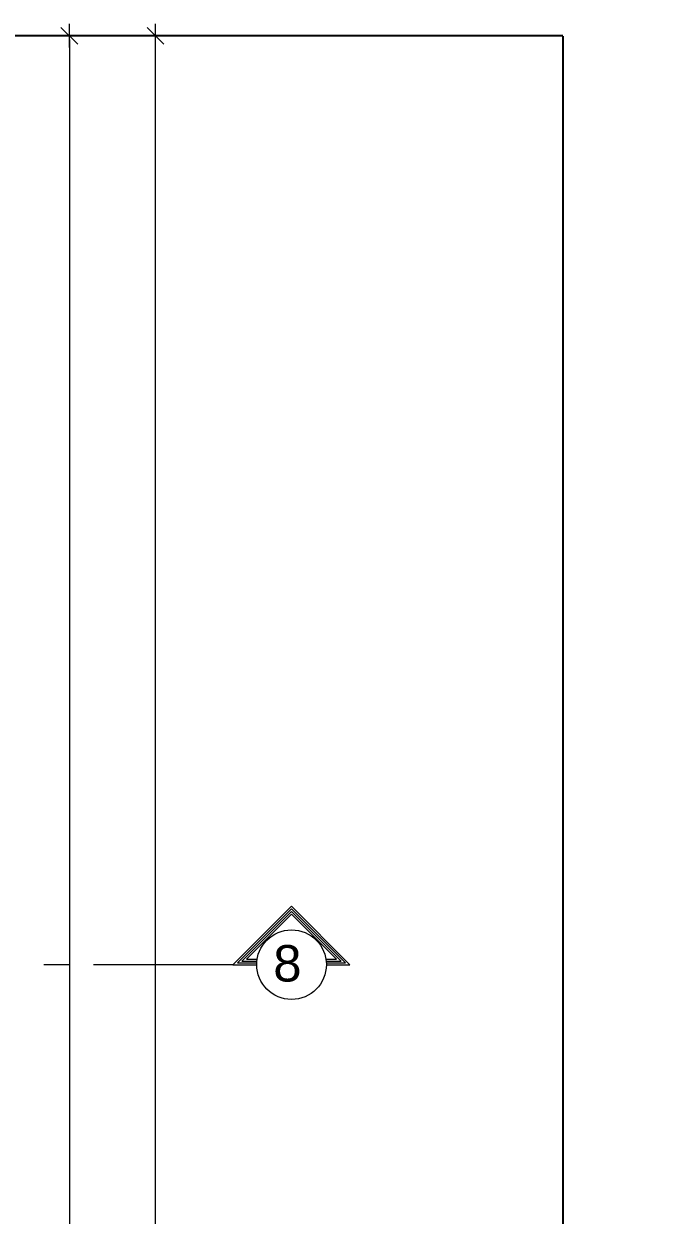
# Model space of a CAD drawing. Header units: millimetres. Extents: x -1303 to 98744, y -1303 to 90097.
# Drawn here: x 28591 to 31880, y 75312 to 81332 of the extents above; entities that cross this region are included whole.
import ezdxf

# ---------------------------------------------------------------- set-up
doc = ezdxf.new("R2010")
doc.units = ezdxf.units.MM
doc.layers.add('PDF_Geometry', color=7, linetype='Continuous')
doc.layers.add('PDF_Text', color=7, linetype='Continuous')
doc.styles.get("Standard").update_dxf_attribs({"font": 'arial.ttf'})
doc.dimstyles.new('ISO-25', dxfattribs={"dimtxt": 300, "dimasz": 2.5, "dimexe": 1.25, "dimexo": 0.625, "dimtad": 1, "dimtih": 1, "dimtoh": 1, "dimdec": 4, "dimtxsty": 'Standard', "dimcen": 2.5, "dimadec": 0, "dimazin": 0, "dimtfac": 1, "dimtdec": 4, "dimtmove": 0, "dimatfit": 3, "dimfxl": 1, "dimarcsym": 0})

# ---------------------------------------------------------------- blocks, each defined once
blk = doc.blocks.new('*D1')
at = {"color": 0, "lineweight": -2}
for p, q in [((28474.9, 81272.7), (31313.5, 81272.7)), ((31312.3, 81270.2), (31312.3, 64136.5)), ((31312.3, 46695), (31312.3, 63828.7)), ((28474.9, 46692.5), (31313.5, 46692.5))]:
    blk.add_line(p, q, dxfattribs=at)
at = {"color": 0}
for points in [[(31311.9, 81270.2), (31312.7, 81270.2), (31312.3, 81272.7)], [(31311.9, 46695), (31312.7, 46695), (31312.3, 46692.5)]]:
    blk.add_solid(points, dxfattribs=at)
at = {"layer": 'Defpoints', "color": 0}
for p in [(28474.3, 81272.7), (28474.3, 46692.5), (31312.3, 46692.5)]:
    blk.add_point(p, dxfattribs=at)
at = {"color": 0, "insert": (31312.3, 63982.6), "char_height": 300, "attachment_point": 5}
blk.add_mtext('34580', dxfattribs=at)

msp = doc.modelspace()

# ---------------------------------------------------------------- linework, layer by layer
at = {"layer": 'PDF_Geometry', "color": 222, "lineweight": 0, "true_color": 0xb8008a}
for points in [[(28821.24099, 81212.0541), (28821.24099, 81332.22983)], [(29256.23644, 81212.0541), (29256.23644, 81332.22983)], [(28762.00026, 81272.1461), (28881.32886, 81272.1461)], [(28864.40293, 81229.83129), (28778.92618, 81314.46091)], [(29196.15065, 81272.1461), (29316.32431, 81272.1461)], [(29298.55126, 81229.83129), (29213.92163, 81314.46091)], [(28821.24099, 81252.68294), (28821.24099, 66052.35082)], [(29256.23644, 46711.94398), (29256.23644, 81252.68294)]]:
    msp.add_lwpolyline(points, dxfattribs=at)
at = {"layer": 'PDF_Geometry', "lineweight": 0}
for points in [[(28614.74554, 81272.1461), (28614.74554, 81272.1461)], [(28616.43771, 81272.1461), (28616.43771, 81272.1461)], [(28677.37063, 81272.1461), (28677.37063, 81272.1461)], [(28679.06281, 81272.1461), (28679.06281, 81272.1461)], [(28739.99572, 81272.1461), (28739.99572, 81272.1461)], [(28741.68997, 81272.1461), (28741.68997, 81272.1461)], [(28802.62289, 81272.1461), (28802.62289, 81272.1461)], [(28821.24099, 81272.1461), (28821.24099, 81272.1461)], [(28865.24799, 81272.1461), (28865.24799, 81272.1461)], [(28927.02803, 81272.1461), (28927.02803, 81272.1461)], [(28989.65312, 81272.1461), (28989.65312, 81272.1461)], [(29052.28029, 81272.1461), (29052.28029, 81272.1461)], [(29114.90538, 81272.1461), (29114.90538, 81272.1461)], [(29177.53255, 81272.1461), (29177.53255, 81272.1461)], [(29256.23644, 81272.1461), (29256.23644, 81272.1461)]]:
    msp.add_lwpolyline(points, dxfattribs=at)
at = {"layer": 'PDF_Geometry', "color": 1, "lineweight": 0}
for points in [[(30118.61358, 76577.73908), (30237.94011, 76577.73908), (29942.58354, 76873.09979), (29647.22698, 76577.73908), (29767.40063, 76577.73908)], [(30118.61358, 76587.04503), (30215.09052, 76587.04503), (29942.58354, 76859.55409), (29670.07656, 76587.04503), (29767.40063, 76587.04503)], [(30118.61358, 76596.35925), (30193.08806, 76596.35925), (29942.58354, 76846.85964), (29692.92614, 76596.35925), (29767.40063, 76596.35925)], [(30118.61358, 76605.66521), (30170.23641, 76605.66521), (29942.58354, 76833.3222), (29715.77573, 76605.66521), (29767.40063, 76605.66521)], [(28817.85664, 76577.73908), (28692.60438, 76577.73908)], [(29647.22698, 76577.73908), (28943.10683, 76577.73908)]]:
    msp.add_lwpolyline(points, dxfattribs=at)
msp.add_circle((29943.22748, 76578.18054), 175.74214, dxfattribs=at)

# ---------------------------------------------------------------- texts
at = {"layer": 'PDF_Text', "insert": (29850.71993, 76583.67521), "char_height": 184.25244, "attachment_point": 4}
msp.add_mtext('8', dxfattribs=at)

# ---------------------------------------------------------------- dimensions: what is measured, and where the dimension line sits
dim = msp.add_linear_dim(base=(31312.2894759506, 46692.4808174431), p1=(28474.259526638, 81272.7328867849), p2=(28474.259526638, 46692.4808174431), angle=90, dimstyle='ISO-25')
dim.commit()
dim.dimension.update_dxf_attribs({"geometry": '*D1', "text_midpoint": (31312.2894759506, 63982.606852114), "dimtype": 160})

doc.saveas('drawing.dxf')
